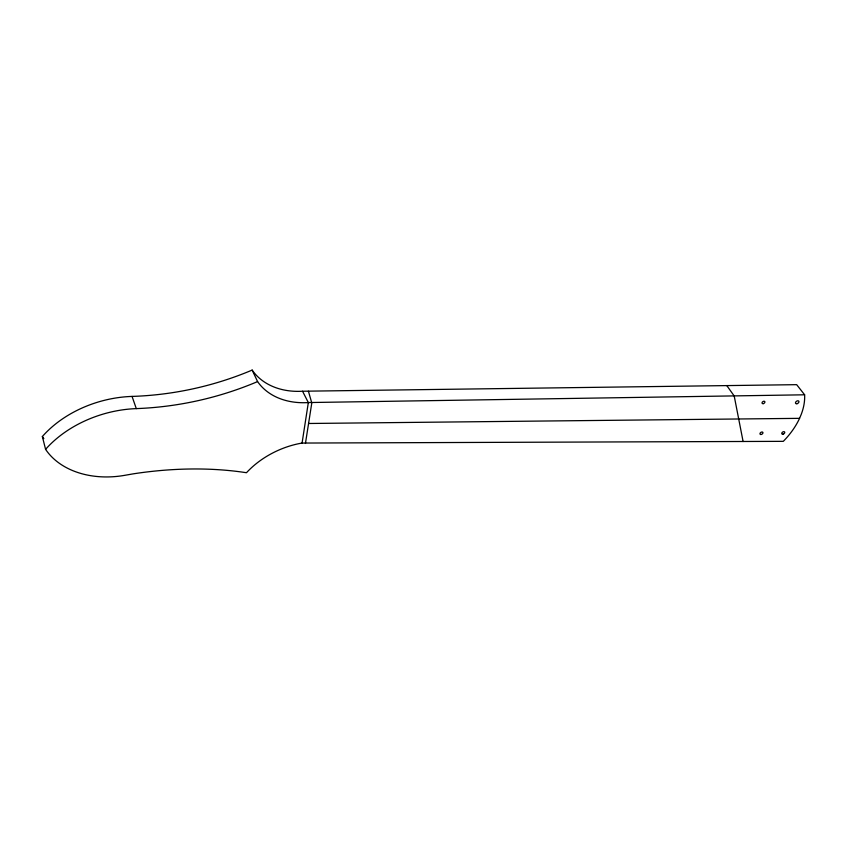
<?xml version="1.0" encoding="UTF-8"?>
<svg xmlns="http://www.w3.org/2000/svg" width="847" height="847" viewBox="0 0 847 847"><rect width="100%" height="100%" fill="white"/><g stroke="black" fill="none" stroke-linecap="round" stroke-linejoin="round"><path stroke-width="1.27" d="M302.072 443.055L308.329 402.558L302.548 391.229A70.46 54.547 -27.5 0 1 252.152 370.086A306.074 277.276 -11.5 0 1 132.058 396.417A97.225 69.518 -15.9 0 0 42.35 436.544L45.59 449.344A81.926 61.09 -15.1 0 0 124.583 475.358L133.265 473.844A286.678 173.751 -18.3 0 1 246.477 472.721A71.18 48.798 -24.6 0 1 302.072 443.055L783.306 441.34A70.64 46.214 -32.8 0 0 799.568 418.344L801.251 414.331A70.64 46.214 -32.8 0 0 804.618 394.797L796.667 384.665L302.548 391.229M305.439 443.468L311.791 403.003L308.424 391.219M804.618 394.797L308.329 402.558A71.243 54.621 -27.6 0 1 257.583 381.595A310.034 279.108 -12.7 0 1 136.293 408.614A98.294 69.602 -16.3 0 0 45.59 449.344M308.573 423.489L799.568 418.344M726.811 385.597L734.201 395.973L743.105 441.52M252.152 370.086L257.583 381.595M132.058 396.417L136.293 408.614M43.832 438.651A81.005 60.952 -14.6 0 1 42.35 436.544M763.306 403.648A1.588 1.038 -33.8 0 0 764.799 401.584A1.588 1.038 -33.8 0 0 762.321 402.145A1.588 1.038 -33.8 0 0 763.306 403.648M796.974 403.723A1.927 1.239 -34.4 0 0 798.827 401.224A1.927 1.239 -34.4 0 0 795.841 401.902A1.927 1.239 -34.4 0 0 796.974 403.723M760.892 434.511A1.652 1.059 -32.8 0 0 762.935 432.616A1.652 1.059 -32.8 0 0 760.521 432.648A1.652 1.059 -32.8 0 0 760.892 434.511M783.052 434.151A1.673 1.059 -33.2 0 0 784.65 432.012A1.673 1.059 -33.2 0 0 782.056 432.616A1.673 1.059 -33.2 0 0 783.052 434.151"/></g></svg>
